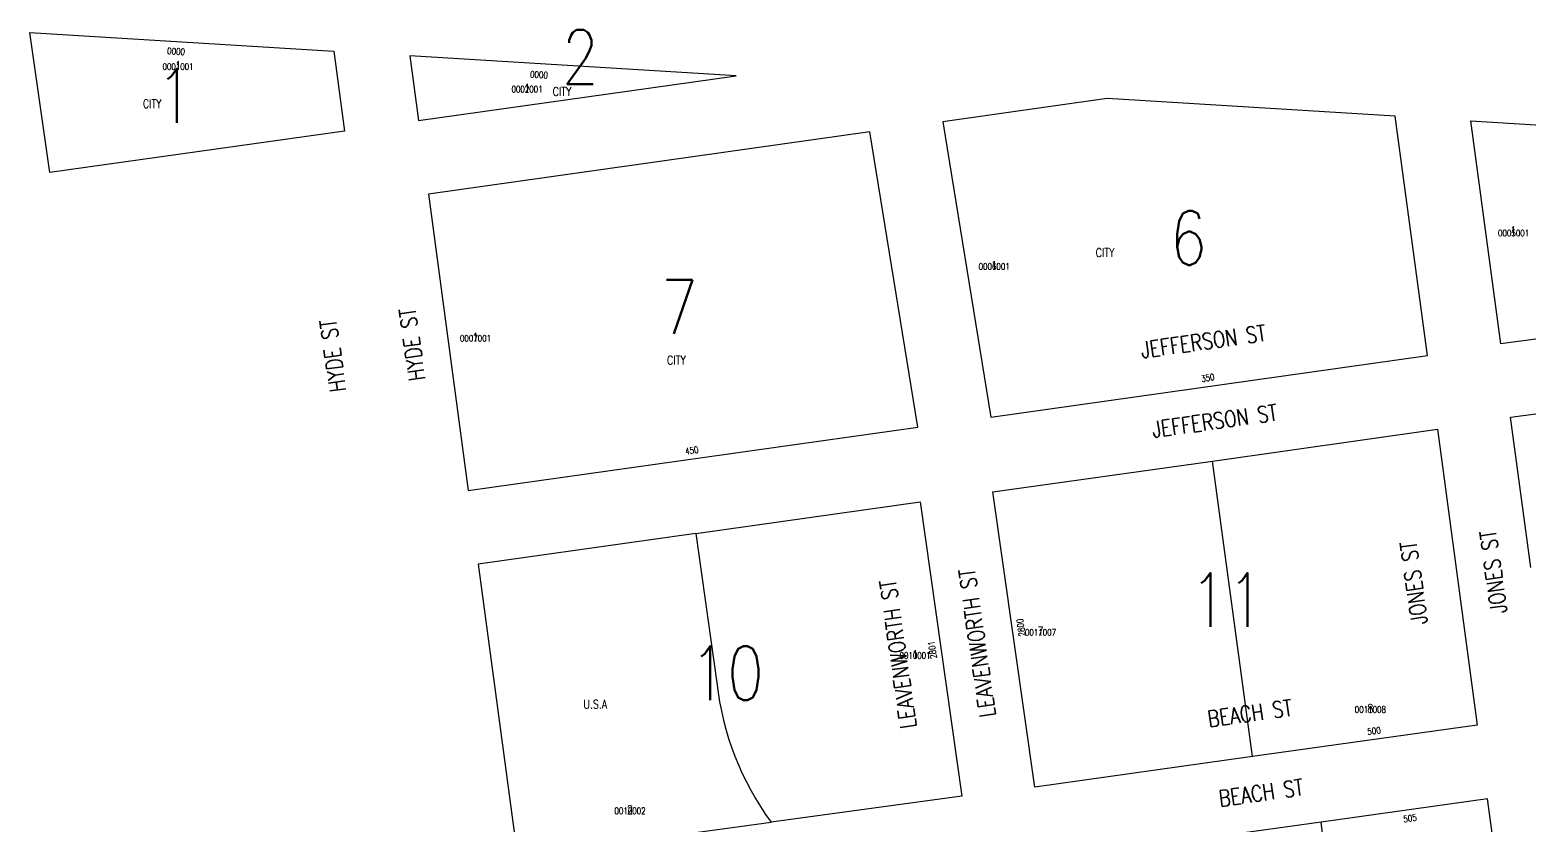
# Model space of a CAD drawing. Header units: feet. Extents: x 6006313 to 6012512, y 2119126 to 2122695.
# Drawn here: x 6006438 to 6007824, y 2121946 to 2122681 of the extents above; entities that cross this region are included whole.
import ezdxf
from ezdxf.enums import TextEntityAlignment as Align

# ---------------------------------------------------------------- set-up
doc = ezdxf.new("R2010")
doc.units = ezdxf.units.FT
doc.header["$LTSCALE"] = 100
doc.header["$MEASUREMENT"] = 0
for name, color, linetype in [('ADDRESS', 1, 'CONTINUOUS'), ('BLKLOT', 2, 'CONTINUOUS'), ('BLOCK_NUMBERS', 3, 'CONTINUOUS'), ('LOT_LINES', 4, 'CONTINUOUS'), ('LOT_NUMBERS', 7, 'CONTINUOUS'), ('ROW', 6, 'CONTINUOUS'), ('ST_NAME_IN_BLK', 7, 'CONTINUOUS'), ('ST_NAME_IN_ST', 6, 'CONTINUOUS')]:
    doc.layers.add(name, color=color, linetype=linetype)
doc.styles.add('ADDTXT', font='ROMANS.shx', dxfattribs={"width": 0.8, "height": 6})
doc.styles.add('BLKLOT', font='ROMANS.shx', dxfattribs={"width": 0.8, "height": 6})
doc.styles.add('BLOCK_NO', font='ROMANS.SHX', dxfattribs={"width": 0.8, "height": 50})
doc.styles.add('LOT_NO', font='ROMANS.shx', dxfattribs={"width": 0.8, "height": 8})
doc.styles.add('SI', font='ROMANS.shx', dxfattribs={"width": 0.8, "height": 15})

msp = doc.modelspace()

# ---------------------------------------------------------------- linework, layer by layer
at = {"layer": 'LOT_LINES'}
for points in [[(6007568.5, 2122008.9), (6007531.6, 2122282.4)], [(6007638.3, 2121884.9), (6007650.3, 2121918.9), (6007634.9, 2121925.1), (6007632.1, 2121948.3)]]:
    msp.add_lwpolyline(points, dxfattribs=at)
msp.add_lwpolyline([(6007053.5, 2122215.2), (6007073, 2122077, 0.129249), (6007123.2, 2121948.1)], format="xyb", dxfattribs=at)
at = {"layer": 'ROW'}
for points in [[(6006437.6, 2122678.9), (6006718.6, 2122661.7), (6006728.6, 2122587.8), (6006455.9, 2122549.3)], [(6006789.1, 2122657.4), (6006797.1, 2122597.4), (6007091, 2122638.9)], [(6007434.1, 2122617.8), (6007282.1, 2122596.4), (6007326.4, 2122322.9), (6007730.4, 2122379.9), (6007700.5, 2122601.5)], [(6007214.7, 2122586.9), (6006806.3, 2122529.3), (6006843.1, 2122255), (6007259.1, 2122313.6)], [(6007770.5, 2122597.2), (6008190.2, 2122571.4), (6008207.1, 2122445.5), (6007798.2, 2122391)]]:
    msp.add_lwpolyline(points, close=True, dxfattribs=at)
for points in [[(6007826.1, 2122184), (6007807.4, 2122322.9), (6007886.7, 2122333.5)], [(6007531.6, 2122282.4), (6007739.6, 2122311.8), (6007776.5, 2122037.9), (6007568.5, 2122008.9)], [(6007568.5, 2122008.9), (6007367.1, 2121980.7), (6007328.5, 2122253.8), (6007531.6, 2122282.4)], [(6007053.5, 2122215.2), (6007261.1, 2122244.5), (6007299.6, 2121972.2), (6007123.2, 2121948.1)], [(6007053.5, 2122215.2), (6006852.3, 2122186.8), (6006888.6, 2121916.1), (6007123.2, 2121948.1)], [(6007805.6, 2121825.2), (6007786, 2121969.8), (6007632.1, 2121948.3)], [(6007632.1, 2121948.3), (6007507.4, 2121930.9)]]:
    msp.add_lwpolyline(points, dxfattribs=at)

# ---------------------------------------------------------------- texts
at = {"layer": 'ADDRESS', "style": 'ADDTXT', "width": 0.8}
for s, rotation, p in [('0000', 356.3923, (6006572.6, 2122658.5)), ('0000', 356.5457, (6006908.3, 2122636.9)), ('350', 9.2099, (6007527.7, 2122356.4)), ('450', 7.9626, (6007050.3, 2122289.2)), ('2800', 98.0531, (6007357.3, 2122128.7)), ('2801', 98.0531, (6007275.4, 2122108)), ('500', 7.9483, (6007681.4, 2122029.7)), ('505', 7.9483, (6007714.7, 2121948.8))]:
    msp.add_text(s, height=6, rotation=rotation, dxfattribs=at).set_placement(p, align=Align.CENTER)
at = {"layer": 'BLKLOT', "style": 'BLKLOT', "width": 0.8}
for s, p in [('0001001', (6006574.6, 2122644.4)), ('0002001', (6006897.5, 2122623.5)), ('0005001', (6007810.1, 2122490.4)), ('0006001', (6007329.6, 2122459.5)), ('0007001', (6006849.8, 2122393)), ('0011007', (6007372.5, 2122120.8)), ('0010001', (6007256.4, 2122099.4)), ('0011008', (6007677.6, 2122049.4)), ('0010002', (6006992.7, 2121955.6))]:
    msp.add_text(s, height=6, dxfattribs=at).set_placement(p, align=Align.CENTER)
at = {"layer": 'BLOCK_NUMBERS', "style": 'BLOCK_NO', "width": 0.8}
for s, p in [('2', (6006946.7, 2122631.3)), ('1', (6006571.7, 2122595.4)), ('6', (6007509.3, 2122463.8)), ('7', (6007038.5, 2122400)), ('11', (6007545.2, 2122128.9)), ('10', (6007082.4, 2122061.1))]:
    msp.add_text(s, height=50, dxfattribs=at).set_placement(p, align=Align.CENTER)
at = {"layer": 'LOT_NUMBERS', "style": 'LOT_NO', "width": 0.8}
for s, p in [('1', (6006574.6, 2122644.4)), ('1', (6006897.5, 2122623.5)), ('CITY', (6006929.8, 2122620.4)), ('CITY', (6006550.7, 2122609.1)), ('1', (6007809.9, 2122491.5)), ('CITY', (6007432.2, 2122471.3)), ('1', (6007329.6, 2122459.5)), ('1', (6006849.8, 2122393)), ('CITY', (6007035.6, 2122371.7)), ('7', (6007372.5, 2122120.8)), ('1', (6007256.4, 2122099.4)), ('U.S.A', (6006960.6, 2122053.3)), ('8', (6007677.6, 2122049.4)), ('2', (6006992.7, 2121955.6))]:
    msp.add_text(s, height=8, dxfattribs=at).set_placement(p, align=Align.CENTER)
at = {"layer": 'ST_NAME_IN_BLK', "style": 'SI', "width": 0.8}
for s, rotation, p in [('HYDE ST', 98.0531, (6006725.3, 2122380.9)), ('JEFFERSON ST', 8.027, (6007524.2, 2122385.6)), ('JONES ST', 97.8923, (6007725.3, 2122170.6)), ('LEAVENWORTH ST', 98.0531, (6007248.1, 2122104.7)), ('BEACH ST', 7.9483, (6007567.3, 2122041.5))]:
    msp.add_text(s, height=15, rotation=rotation, dxfattribs=at).set_placement(p, align=Align.CENTER)
at = {"layer": 'ST_NAME_IN_ST', "style": 'SI', "width": 0.8}
for s, rotation, p in [('HYDE ST', 98.0531, (6006798.6, 2122391.2)), ('JEFFERSON ST', 8.027, (6007534.6, 2122312)), ('JONES ST', 97.8923, (6007798.9, 2122180.8)), ('LEAVENWORTH ST', 98.0531, (6007321.3, 2122115)), ('BEACH ST', 7.9483, (6007577.6, 2121967.9))]:
    msp.add_text(s, height=15, rotation=rotation, dxfattribs=at).set_placement(p, align=Align.CENTER)

doc.saveas('drawing.dxf')
